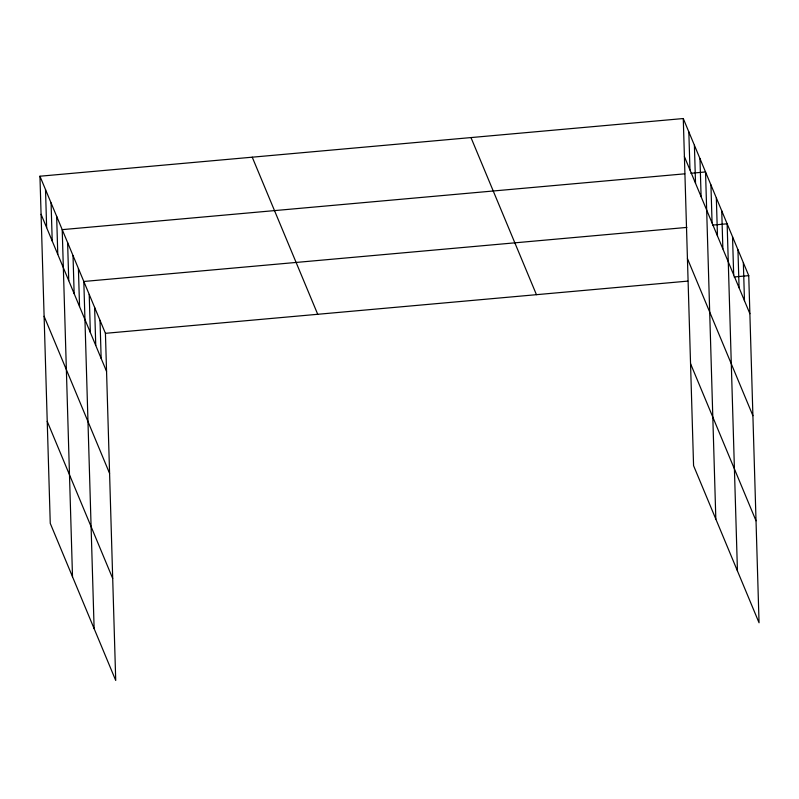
<?xml version="1.0" encoding="UTF-8"?>
<svg xmlns="http://www.w3.org/2000/svg" width="799" height="799" viewBox="0 0 799 799"><rect width="100%" height="100%" fill="white"/><g stroke="black" fill="none" stroke-linecap="round" stroke-linejoin="round"><path stroke-width="1.2" d="M39.95 176.219L105.428 333.323L115.725 680.458L50.257 523.355L39.95 176.219L683.275 118.542L748.743 275.645L759.05 622.781L693.572 465.677L683.275 118.542M684.793 173.822L62.212 229.643L72.509 576.768M690.895 173.273L705.537 171.955L715.834 519.09M686.88 227.415L83.815 281.478L94.122 628.613M712.498 225.118L727.14 223.8L737.447 570.935M105.428 333.323L687.739 281.118M734.111 276.963L748.743 275.645M684.403 156.604L749.881 313.707M687.43 258.596L752.908 415.7M690.546 363.685L756.024 520.788M470.981 137.578L536.449 294.681M252.244 157.193L317.722 314.297M41.079 214.292L106.557 371.395M44.105 316.284L109.583 473.388M47.221 421.363L112.699 578.466M743.35 262.681L744.478 300.754M737.946 249.727L739.075 287.79M732.543 236.764L733.672 274.826M721.737 210.846L722.865 248.908M716.333 197.882L717.472 235.945M710.94 184.919L712.069 222.981M699.974 158.602L701.103 196.674M694.401 145.248L695.529 183.321M688.838 131.895L689.966 169.957M100.025 320.369L101.153 358.431M94.622 307.405L95.75 345.468M89.218 294.441L90.347 332.504M78.412 268.524L79.55 306.586M73.019 255.56L74.147 293.623M67.615 242.596L68.744 280.669M56.649 216.279L57.778 254.352M51.076 202.926L52.215 240.998M45.513 189.573L46.642 227.645"/></g></svg>
